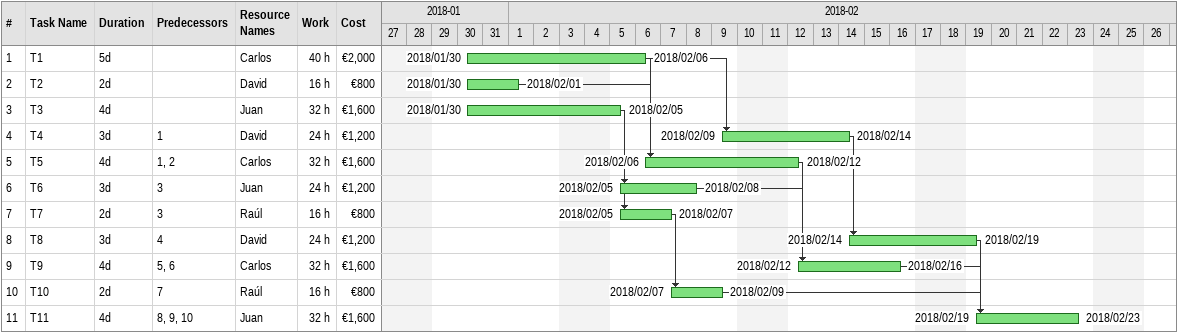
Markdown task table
| ID | Task | Duration | Start | Finish | Predecessors | Resources | Work (h) | Cost (€) |
|---|---|---|---|---|---|---|---|---|
| 1 | T1 | 5d | 2018-01-30 | 2018-02-06 |  | Carlos | 40 | 2000 |
| 2 | T2 | 2d | 2018-01-30 | 2018-02-01 |  | David | 16 | 800 |
| 3 | T3 | 4d | 2018-01-30 | 2018-02-05 |  | Juan | 32 | 1600 |
| 4 | T4 | 3d | 2018-02-09 | 2018-02-14 | 1 | David | 24 | 1200 |
| 5 | T5 | 4d | 2018-02-06 | 2018-02-12 | 1, 2 | Carlos | 32 | 1600 |
| 6 | T6 | 3d | 2018-02-05 | 2018-02-08 | 3 | Juan | 24 | 1200 |
| 7 | T7 | 2d | 2018-02-05 | 2018-02-07 | 3 | Raúl | 16 | 800 |
| 8 | T8 | 3d | 2018-02-14 | 2018-02-19 | 4 | David | 24 | 1200 |
| 9 | T9 | 4d | 2018-02-12 | 2018-02-16 | 5, 6 | Carlos | 32 | 1600 |
| 10 | T10 | 2d | 2018-02-07 | 2018-02-09 | 7 | Raúl | 16 | 800 |
| 11 | T11 | 4d | 2018-02-19 | 2018-02-23 | 8, 9, 10 | Juan | 32 | 1600 |
